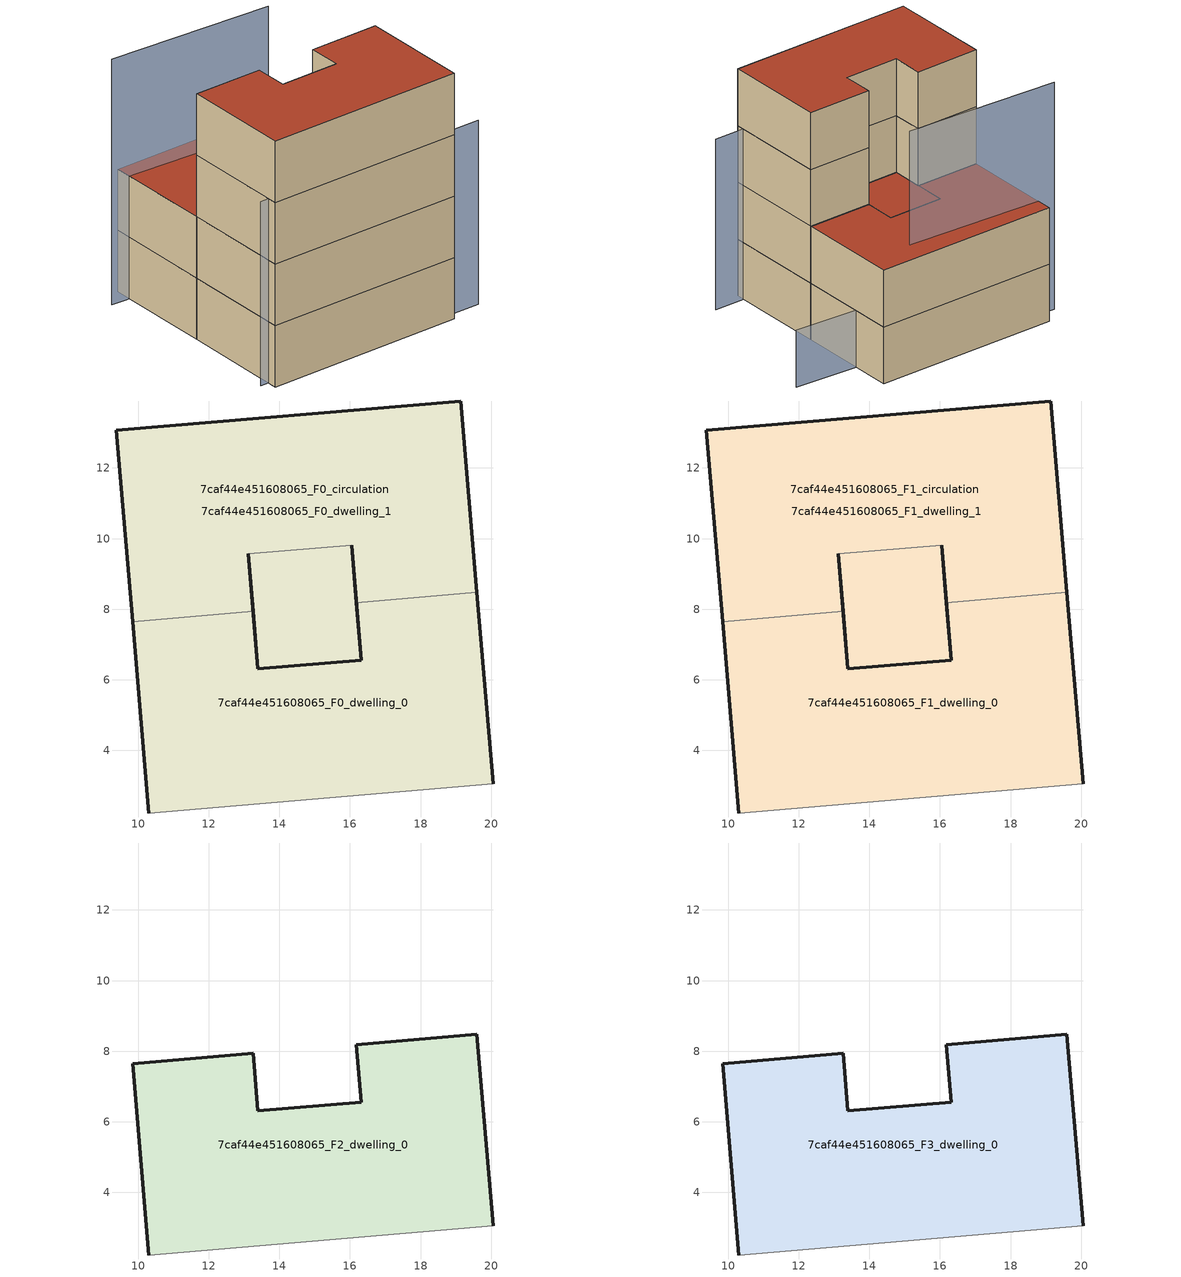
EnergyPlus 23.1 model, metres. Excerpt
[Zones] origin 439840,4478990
7caf44e451608065_F0_dwelling_0
 floor ground (EU_floor_Construction): 19.6,8.47 20.05,3.05 10.3,2.23 9.84,7.65 13.26,7.94 13.39,6.31 16.32,6.56 16.18,8.19 z0; 16.04,9.81 16.18,8.19 16.32,6.56 13.39,6.31 13.12,9.57 z0
 wall outside (EU_wall_Construction): 20.05,3.05 19.6,8.47 / 16.18,8.19 16.32,6.56 13.39,6.31 13.26,7.94 / 9.84,7.65 10.3,2.23 z0:3
 wall adiabatic (EU_wall_Construction): 10.3,2.23 20.05,3.05 z0:3
 wall to 7caf44e451608065_F0_dwelling_1 (EU_wall_Construction): 19.6,8.47 16.18,8.19 / 13.26,7.94 9.84,7.65 z0:3
7caf44e451608065_F0_dwelling_1
 floor ground (EU_floor_Construction): 16.04,9.81 16.18,8.19 16.32,6.56 13.39,6.31 13.12,9.57 z0; 19.14,13.9 19.6,8.47 16.18,8.19 16.04,9.81 13.12,9.57 13.26,7.94 9.84,7.65 9.38,13.08 z0
 wall outside (EU_wall_Construction): 13.26,7.94 13.12,9.57 / 16.04,9.81 16.18,8.19 / 19.6,8.47 19.14,13.9 9.38,13.08 9.84,7.65 z0:3
 wall to 7caf44e451608065_F0_circulation (EU_wall_Construction): 13.12,9.57 16.04,9.81 z0:3
7caf44e451608065_F0_circulation
 floor ground (EU_floor_Construction): 16.04,9.81 16.18,8.19 16.32,6.56 13.39,6.31 13.12,9.57 z0; 19.6,8.47 20.05,3.05 10.3,2.23 9.84,7.65 13.26,7.94 13.39,6.31 16.32,6.56 16.18,8.19 z0; 19.14,13.9 19.6,8.47 16.18,8.19 16.04,9.81 13.12,9.57 13.26,7.94 9.84,7.65 9.38,13.08 z0
 wall outside (EU_wall_Construction): 13.12,9.57 13.39,6.31 16.32,6.56 16.04,9.81 z0:3
7caf44e451608065_F1_dwelling_0
 floor outside (EU_floor_Construction): 19.6,8.47 20.05,3.05 10.3,2.23 9.84,7.65 13.26,7.94 13.39,6.31 16.32,6.56 16.18,8.19 z3; 16.04,9.81 16.18,8.19 16.32,6.56 13.39,6.31 13.12,9.57 z3
 wall outside (EU_wall_Construction): 20.05,3.05 19.6,8.47 / 16.18,8.19 16.32,6.56 13.39,6.31 13.26,7.94 / 9.84,7.65 10.3,2.23 z3:6
 wall adiabatic (EU_wall_Construction): 10.3,2.23 20.05,3.05 z3:6
 wall to 7caf44e451608065_F1_dwelling_1 (EU_wall_Construction): 19.6,8.47 16.18,8.19 / 13.26,7.94 9.84,7.65 z3:6
 roof outside (EU_floor_Construction): 16.32,6.56 16.18,8.19 16.04,9.81 13.12,9.57 13.39,6.31 z6
7caf44e451608065_F1_dwelling_1
 floor to 7caf44e451608065_F0_dwelling_1 (EU_floor_Construction): 19.14,13.9 19.6,8.47 16.18,8.19 16.04,9.81 13.12,9.57 13.26,7.94 9.84,7.65 9.38,13.08 z3; 16.04,9.81 16.18,8.19 16.32,6.56 13.39,6.31 13.12,9.57 z3
 wall outside (EU_wall_Construction): 13.26,7.94 13.12,9.57 / 16.04,9.81 16.18,8.19 / 19.6,8.47 19.14,13.9 9.38,13.08 9.84,7.65 z3:6
 wall to 7caf44e451608065_F1_circulation (EU_wall_Construction): 13.12,9.57 16.04,9.81 z3:6
 roof outside (EU_roof_Construction): 19.6,8.47 19.14,13.9 9.38,13.08 9.84,7.65 13.26,7.94 13.12,9.57 16.04,9.81 16.18,8.19 z6; 16.32,6.56 16.18,8.19 16.04,9.81 13.12,9.57 13.39,6.31 z6
7caf44e451608065_F1_circulation
 floor outside (EU_floor_Construction): 16.04,9.81 16.18,8.19 16.32,6.56 13.39,6.31 13.12,9.57 z3; 19.14,13.9 19.6,8.47 16.18,8.19 16.04,9.81 13.12,9.57 13.26,7.94 9.84,7.65 9.38,13.08 z3
 floor to 7caf44e451608065_F0_circulation (EU_floor_Construction): 19.6,8.47 20.05,3.05 10.3,2.23 9.84,7.65 13.26,7.94 13.39,6.31 16.32,6.56 16.18,8.19 z3
 wall outside (EU_wall_Construction): 13.12,9.57 13.39,6.31 16.32,6.56 16.04,9.81 z3:6
 roof outside (EU_roof_Construction): 20.05,3.05 19.6,8.47 16.18,8.19 16.32,6.56 13.39,6.31 13.26,7.94 9.84,7.65 10.3,2.23 z6; 16.32,6.56 16.18,8.19 16.04,9.81 13.12,9.57 13.39,6.31 z6; 19.6,8.47 19.14,13.9 9.38,13.08 9.84,7.65 13.26,7.94 13.12,9.57 16.04,9.81 16.18,8.19 z6
7caf44e451608065_F2_dwelling_0
 floor to 7caf44e451608065_F1_dwelling_0 (EU_floor_Construction): 19.6,8.47 20.05,3.05 10.3,2.23 9.84,7.65 13.26,7.94 13.39,6.31 16.32,6.56 16.18,8.19 z6
 wall outside (EU_wall_Construction): 20.05,3.05 19.6,8.47 16.18,8.19 16.32,6.56 13.39,6.31 13.26,7.94 9.84,7.65 10.3,2.23 z6:9
 wall adiabatic (EU_wall_Construction): 10.3,2.23 20.05,3.05 z6:9
7caf44e451608065_F3_dwelling_0
 floor to 7caf44e451608065_F2_dwelling_0 (EU_floor_Construction): 19.6,8.47 20.05,3.05 10.3,2.23 9.84,7.65 13.26,7.94 13.39,6.31 16.32,6.56 16.18,8.19 z9
 wall outside (EU_wall_Construction): 20.05,3.05 19.6,8.47 16.18,8.19 16.32,6.56 13.39,6.31 13.26,7.94 9.84,7.65 10.3,2.23 z9:12
 wall adiabatic (EU_wall_Construction): 10.3,2.23 20.05,3.05 z9:12
 roof outside (EU_roof_Construction): 20.05,3.05 19.6,8.47 16.18,8.19 16.32,6.56 13.39,6.31 13.26,7.94 9.84,7.65 10.3,2.23 z12
shading: 9.83,2.67 21.64,3.57 z0:9; 22.68,11.89 16.68,11.77 z0:3; 16.76,12.5 8.55,12.25 z0:12
[Building]
EU S2 Campaign: North Axis=0; Terrain=City; Solar Distribution=FullExterior
[Site:Location]
Madrid: Latitude=40.5; Longitude=-3.5; Time Zone=1; Elevation=609
[SizingPeriod:WeatherFileDays]
AnnualSizingPeriod: Begin Month=1; Begin Day of Month=1; End Month=12; End Day of Month=31; Day of Week for Start Day=Monday; Use Weather File Daylight Saving Period=No; Use Weather File Rain and Snow Indicators=No
[MATERIAL]
EU_InternalMass_Material: Roughness=MediumRough; Thickness=0.1; Conductivity=1; Density=1800; Specific Heat=900; Thermal Absorptance=0.9; Solar Absorptance=0.7; Visible Absorptance=0.7
[MATERIAL:NOMASS] Roughness=MediumRough; Thermal Absorptance=0.9; Solar Absorptance=0.7; Visible Absorptance=0.7
Name | Thermal Resistance
EU_wall_NoMass | 1.60022
EU_roof_NoMass | 1.57597
EU_floor_NoMass | 0.470652
[CONSTRUCTION]
EU_wall_Construction: EU_wall_NoMass
EU_roof_Construction: EU_roof_NoMass
EU_floor_Construction: EU_floor_NoMass
EU_InternalMass_Construction: EU_InternalMass_Material
[ZONE] Type=1; Multiplier=1; Ceiling Height=autocalculate; Floor Area=autocalculate; Part of Total Floor Area=Yes
Name | Volume
7caf44e451608065_F0_dwelling_0; 7caf44e451608065_F1_dwelling_0 | 174.218
7caf44e451608065_F2_dwelling_0 | 145.448
7caf44e451608065_F3_dwelling_0 | 145.447
7caf44e451608065_F0_dwelling_1; 7caf44e451608065_F1_dwelling_1 | 174.216
7caf44e451608065_F0_circulation; 7caf44e451608065_F1_circulation | 319.664
[INTERNALMASS] Construction=EU_InternalMass_Construction
Name | Zone or ZoneList | Surface Area
7caf44e451608065_F0_dwelling_0_EU_InternalMass | 7caf44e451608065_F0_dwelling_0 | 48.482
7caf44e451608065_F0_dwelling_1_EU_InternalMass | 7caf44e451608065_F0_dwelling_1 | 48.482
7caf44e451608065_F1_dwelling_0_EU_InternalMass | 7caf44e451608065_F1_dwelling_0 | 48.482
7caf44e451608065_F1_dwelling_1_EU_InternalMass | 7caf44e451608065_F1_dwelling_1 | 48.482
7caf44e451608065_F2_dwelling_0_EU_InternalMass | 7caf44e451608065_F2_dwelling_0 | 106.904
7caf44e451608065_F3_dwelling_0_EU_InternalMass | 7caf44e451608065_F3_dwelling_0 | 106.904
[OTHEREQUIPMENT] Fuel Type=Electricity; Design Level Calculation Method=Watts/Area; Power per Zone Floor Area=1; Fraction Latent=0; Fraction Radiant=0; Fraction Lost=0; Carbon Dioxide Generation Rate=0; EndUse Subcategory=EU_Step8_InternalGains
Name | Zone or ZoneList or Space or SpaceList | Schedule
EU_Step8_InternalGain_7caf44e451608065_F0_dwelling_0_f000 | 7caf44e451608065_F0_dwelling_0 | EU_Step8_GainSchedule_7caf44e451608065_F0_dwelling_0_f000
EU_Step8_InternalGain_7caf44e451608065_F0_dwelling_1_f000 | 7caf44e451608065_F0_dwelling_1 | EU_Step8_GainSchedule_7caf44e451608065_F0_dwelling_1_f000
EU_Step8_InternalGain_7caf44e451608065_F1_dwelling_0_f000 | 7caf44e451608065_F1_dwelling_0 | EU_Step8_GainSchedule_7caf44e451608065_F1_dwelling_0_f000
EU_Step8_InternalGain_7caf44e451608065_F1_dwelling_1_f000 | 7caf44e451608065_F1_dwelling_1 | EU_Step8_GainSchedule_7caf44e451608065_F1_dwelling_1_f000
EU_Step8_InternalGain_7caf44e451608065_F2_dwelling_0_f000 | 7caf44e451608065_F2_dwelling_0 | EU_Step8_GainSchedule_7caf44e451608065_F2_dwelling_0_f000
EU_Step8_InternalGain_7caf44e451608065_F3_dwelling_0_f000 | 7caf44e451608065_F3_dwelling_0 | EU_Step8_GainSchedule_7caf44e451608065_F3_dwelling_0_f000
[ZONEINFILTRATION:DESIGNFLOWRATE] Schedule=EU_AlwaysOn; Design Flow Rate Calculation Method=Flow/Area; Flow Rate per Floor Area=0.0005; Constant Term Coefficient=1; Temperature Term Coefficient=0; Velocity Term Coefficient=0; Velocity Squared Term Coefficient=0
Name | Zone or ZoneList or Space or SpaceList
EU_Circulation_Infiltration_7caf44e451608065_F0_circulation | 7caf44e451608065_F0_circulation
EU_Circulation_Infiltration_7caf44e451608065_F1_circulation | 7caf44e451608065_F1_circulation
[ZONEVENTILATION:DESIGNFLOWRATE] Schedule=EU_AlwaysOn; Design Flow Rate Calculation Method=AirChanges/Hour; Air Changes per Hour=0.480704; Ventilation Type=Natural; Fan Pressure Rise=0; Fan Total Efficiency=1; Constant Term Coefficient=1; Temperature Term Coefficient=0; Velocity Term Coefficient=0; Velocity Squared Term Coefficient=0; Minimum Indoor Temperature=-100; Maximum Indoor Temperature=100; Delta Temperature=-100; Minimum Outdoor Temperature=-100; Maximum Outdoor Temperature=100; Maximum Wind Speed=40
Name | Zone or ZoneList or Space or SpaceList
EU_ConstantAir_7caf44e451608065_F0_dwelling_0 | 7caf44e451608065_F0_dwelling_0
EU_ConstantAir_7caf44e451608065_F0_dwelling_1 | 7caf44e451608065_F0_dwelling_1
EU_ConstantAir_7caf44e451608065_F1_dwelling_0 | 7caf44e451608065_F1_dwelling_0
EU_ConstantAir_7caf44e451608065_F1_dwelling_1 | 7caf44e451608065_F1_dwelling_1
EU_ConstantAir_7caf44e451608065_F2_dwelling_0 | 7caf44e451608065_F2_dwelling_0
EU_ConstantAir_7caf44e451608065_F3_dwelling_0 | 7caf44e451608065_F3_dwelling_0
[HVACTEMPLATE:THERMOSTAT] Constant Heating Setpoint=20; Constant Cooling Setpoint=50
EU_HeatOnly_7caf44e451608065_F0_dwelling_0; EU_HeatOnly_7caf44e451608065_F0_dwelling_1; EU_HeatOnly_7caf44e451608065_F1_dwelling_0; EU_HeatOnly_7caf44e451608065_F1_dwelling_1; EU_HeatOnly_7caf44e451608065_F2_dwelling_0; EU_HeatOnly_7caf44e451608065_F3_dwelling_0
[HVACTEMPLATE:ZONE:IDEALLOADSAIRSYSTEM] System Availability Schedule=EU_AlwaysOn; Maximum Heating Supply Air Temperature=50; Minimum Cooling Supply Air Temperature=13; Maximum Heating Supply Air Humidity Ratio=0.0156; Minimum Cooling Supply Air Humidity Ratio=0.0077; Heating Limit=NoLimit; Cooling Limit=NoLimit; Heating Availability Schedule=EU_AlwaysOn; Cooling Availability Schedule=EU_CoolingOff; Dehumidification Control Type=ConstantSensibleHeatRatio; Cooling Sensible Heat Ratio=0.7; Dehumidification Setpoint=60; Humidification Control Type=None; Humidification Setpoint=30; Outdoor Air Method=None; Outdoor Air Flow Rate per Person=0.00944; Outdoor Air Flow Rate per Zone Floor Area=0; Outdoor Air Flow Rate per Zone=0; Demand Controlled Ventilation Type=None; Outdoor Air Economizer Type=NoEconomizer; Heat Recovery Type=None; Sensible Heat Recovery Effectiveness=0.7; Latent Heat Recovery Effectiveness=0.65
Name | Template Thermostat
7caf44e451608065_F0_dwelling_0 | EU_HeatOnly_7caf44e451608065_F0_dwelling_0
7caf44e451608065_F0_dwelling_1 | EU_HeatOnly_7caf44e451608065_F0_dwelling_1
7caf44e451608065_F1_dwelling_0 | EU_HeatOnly_7caf44e451608065_F1_dwelling_0
7caf44e451608065_F1_dwelling_1 | EU_HeatOnly_7caf44e451608065_F1_dwelling_1
7caf44e451608065_F2_dwelling_0 | EU_HeatOnly_7caf44e451608065_F2_dwelling_0
7caf44e451608065_F3_dwelling_0 | EU_HeatOnly_7caf44e451608065_F3_dwelling_0
[SIZING:ZONE] Zone Cooling Design Supply Air Temperature Input Method=SupplyAirTemperature; Zone Cooling Design Supply Air Temperature=13; Zone Heating Design Supply Air Temperature Input Method=SupplyAirTemperature; Zone Heating Design Supply Air Temperature=50; Zone Cooling Design Supply Air Humidity Ratio=0.008; Zone Heating Design Supply Air Humidity Ratio=0.008; Cooling Design Air Flow Method=DesignDay; Cooling Design Air Flow Rate=0; Cooling Minimum Air Flow per Zone Floor Area=0.000762; Cooling Minimum Air Flow=0; Cooling Minimum Air Flow Fraction=0.2; Heating Design Air Flow Method=DesignDay; Heating Design Air Flow Rate=0; Heating Maximum Air Flow per Zone Floor Area=0.002032; Heating Maximum Air Flow=0.141576; Heating Maximum Air Flow Fraction=0.3; Account for Dedicated Outdoor Air System=No; Dedicated Outdoor Air System Control Strategy=NeutralSupplyAir; Dedicated Outdoor Air Low Setpoint Temperature for Design=autosize; Dedicated Outdoor Air High Setpoint Temperature for Design=autosize; Zone Load Sizing Method=Sensible Load Only No Latent Load; Zone Latent Cooling Design Supply Air Humidity Ratio Input Method=HumidityRatioDifference; Zone Cooling Design Supply Air Humidity Ratio Difference=0.005; Zone Latent Heating Design Supply Air Humidity Ratio Input Method=HumidityRatioDifference; Zone Humidification Design Supply Air Humidity Ratio Difference=0.005
7caf44e451608065_F0_dwelling_0; 7caf44e451608065_F0_dwelling_1; 7caf44e451608065_F1_dwelling_0; 7caf44e451608065_F1_dwelling_1; 7caf44e451608065_F2_dwelling_0; 7caf44e451608065_F3_dwelling_0
[SCHEDULE:CONSTANT]
Name | Hourly Value
EU_AlwaysOn | 1
EU_CoolingOff | 0
[SCHEDULE:FILE] Column Number=1; Rows to Skip at Top=0; Number of Hours of Data=8760; Column Separator=Comma; Interpolate to Timestep=No; Minutes per Item=60; Adjust Schedule for Daylight Savings=Yes
Name | File
EU_Step8_GainSchedule_7caf44e451608065_F0_dwelling_0_f000 | ../../schedules/7caf44e451608065/7caf44e451608065_F0_dwelling_0_f000_gain.csv
EU_Step8_GainSchedule_7caf44e451608065_F0_dwelling_1_f000 | ../../schedules/7caf44e451608065/7caf44e451608065_F0_dwelling_1_f000_gain.csv
EU_Step8_GainSchedule_7caf44e451608065_F1_dwelling_0_f000 | ../../schedules/7caf44e451608065/7caf44e451608065_F1_dwelling_0_f000_gain.csv
EU_Step8_GainSchedule_7caf44e451608065_F1_dwelling_1_f000 | ../../schedules/7caf44e451608065/7caf44e451608065_F1_dwelling_1_f000_gain.csv
EU_Step8_GainSchedule_7caf44e451608065_F2_dwelling_0_f000 | ../../schedules/7caf44e451608065/7caf44e451608065_F2_dwelling_0_f000_gain.csv
EU_Step8_GainSchedule_7caf44e451608065_F3_dwelling_0_f000 | ../../schedules/7caf44e451608065/7caf44e451608065_F3_dwelling_0_f000_gain.csv
